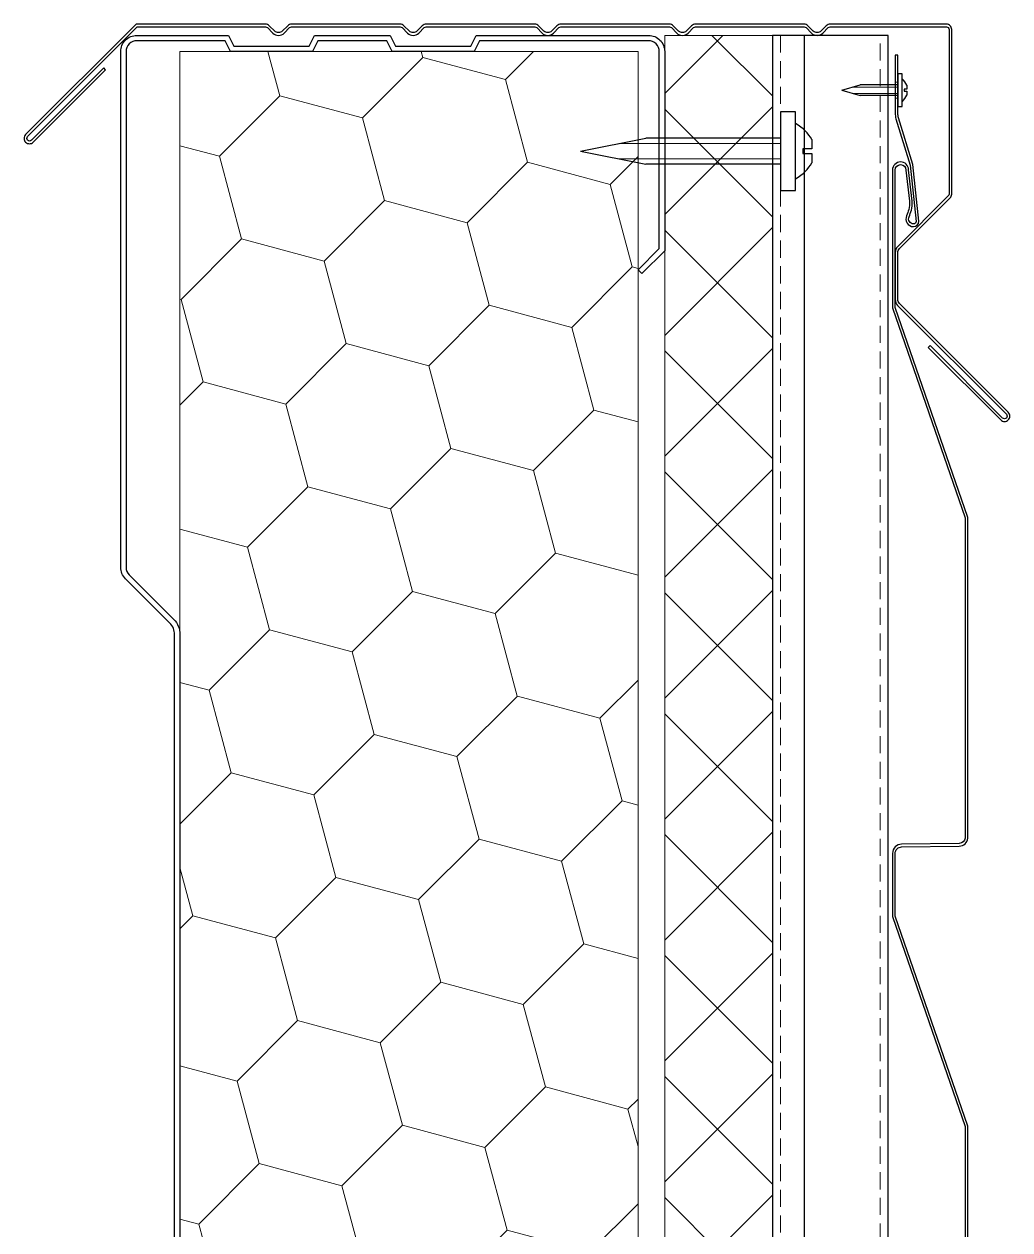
# Model space of a CAD drawing. Header units: millimetres. Extents: x 3616 to 17812, y 1698 to 9799.
# Drawn here: x 5499.6 to 5682.6, y 8401.6 to 8625.5 of the extents above; entities that cross this region are included whole.
import ezdxf

# ---------------------------------------------------------------- set-up
doc = ezdxf.new("R2010")
doc.units = ezdxf.units.MM
doc.linetypes.add('невидимая2', pattern=[4.7625, 3.175, -1.5875])
for name, color, linetype, lineweight in [('1', 250, 'Continuous', 30), ('3', 4, 'Continuous', 15), ('30', 233, 'Continuous', 5), ('4', 233, 'Continuous', 30), ('6', 191, 'Continuous', 30), ('hidden', 30, 'невидимая2', 5), ('Plofile 2', 250, 'Continuous', 30), ('Siding', 3, 'Continuous', 30)]:
    doc.layers.add(name, color=color, linetype=linetype, lineweight=lineweight)

# ---------------------------------------------------------------- blocks, each defined once
blk = doc.blocks.new('deco')
at = {"layer": '3'}
for p, q in [((-0.2925, 0), (-0.2925, 1.2011)), ((0.2925, 0), (0.2925, 1.2011))]:
    blk.add_line(p, q, dxfattribs=at)
at = {"layer": '4'}
for p, q in [((0, 1.4846), (-0.5, 1)), ((0, 1.4846), (0.5, 1)), ((-0.5, 0), (-0.5, 1)), ((0.5, 0), (0.5, 1)), ((0.5, 0), (-0.5, 0)), ((1.5188, 0), (-1.5187, 0)), ((-1.5187, 0), (-1.5187, -0.1113)), ((1.5188, -0.1113), (1.5188, 0)), ((-1.5187, -0.1113), (1.5188, -0.1113)), ((0.0844, -0.1662), (-0.0844, -0.1662)), ((-0.0844, -0.1662), (-0.0844, -0.2331)), ((0.0844, -0.2331), (0.0844, -0.1662)), ((-0.0844, -0.2331), (-0.4553, -0.2331)), ((0.4553, -0.2331), (0.0844, -0.2331))]:
    blk.add_line(p, q, dxfattribs=at)
for major_axis, start_param, end_param in [((-1.5187, 0), 0.791077, 1.266344), ((1.5187, 0), -1.266344, -0.791077)]:
    blk.add_ellipse((0, 0.245), major_axis=major_axis, ratio=0.329918, start_param=start_param, end_param=end_param, dxfattribs=at)

msp = doc.modelspace()

# ---------------------------------------------------------------- hatches: boundary and pattern name
at = {"layer": '30'}
h = msp.add_hatch(dxfattribs=at)
h.set_pattern_fill('ANSI37', color=24, scale=5, style=0)
h.set_pattern_definition([(45, (2417.87, 8195.822), (-11.22532, 11.22532), []), (135, (2417.87, 8195.822), (-11.22532, -11.22532), [])])
h.paths.add_polyline_path([(5638.54, 8623.41), (5618.54, 8623.41), (5618.54, 8023.41), (5638.54, 8023.41)])
h = msp.add_hatch(dxfattribs=at)
h.set_pattern_fill('HONEY', color=256, scale=5, angle=45, style=0)
h.set_pattern_definition([(45, (4312.204, 8174.46), (7.11657, 26.55939), [15.875, -31.75]), (165, (4312.204, 8174.46), (-26.55939, -7.11656), [15.875, -31.75]), (105, (4312.204, 8174.46), (-19.44282, 19.44283), [-31.75, 15.875])])
h.paths.add_polyline_path([(5528.54, 8620.41), (5613.59, 8620.41), (5613.59, 8026.41), (5528.54, 8026.41)])

# ---------------------------------------------------------------- linework, layer by layer
at = {"layer": '1'}
msp.add_line((5644.44, 8623.41), (5644.44, 8023.41), dxfattribs=at)
msp.add_lwpolyline([(5638.54, 8023.41), (5660.04, 8023.41), (5660.04, 8623.41), (5638.54, 8623.41)], close=True, dxfattribs=at)
at = {"layer": '30', "color": 24}
msp.add_lwpolyline([(5638.54, 8623.41), (5618.54, 8623.41), (5618.54, 8023.41), (5638.54, 8023.41)], close=True, dxfattribs=at)
at = {"layer": '30'}
msp.add_lwpolyline([(5528.54, 8620.41), (5613.59, 8620.41), (5613.59, 8026.41), (5528.54, 8026.41)], close=True, dxfattribs=at)
at = {"layer": '6'}
msp.add_line((5661.34, 8574.79), (5661.34, 8583.73), dxfattribs=at)
msp.add_lwpolyline([(5667.49, 8565.46), (5680.93, 8552.02, 0.414214), (5682.34, 8552.02), (5682.34, 8552.02, 0.414214), (5682.34, 8553.43), (5662.13, 8573.65, -0.198912), (5661.84, 8574.36), (5661.84, 8583.11, -0.198912), (5662.13, 8583.82), (5671.54, 8593.23, 0.198912), (5671.84, 8593.94), (5671.84, 8624.5, 0.198912), (5671.84, 8624.5), (5671.84, 8624.5, -0.198912), (5671.84, 8624.5), (5671.84, 8624.5, 0.414214), (5670.84, 8625.5), (5649.25, 8625.5, 0.198912), (5648.54, 8625.21), (5647.54, 8624.21, -0.414214), (5646.13, 8624.21), (5645.13, 8625.21, 0.198912), (5644.42, 8625.5), (5624.25, 8625.5, 0.198912), (5623.54, 8625.21), (5622.54, 8624.21, -0.414214), (5621.13, 8624.21), (5620.13, 8625.21, 0.198912), (5619.42, 8625.5), (5599.25, 8625.5, 0.198912), (5598.54, 8625.21), (5597.54, 8624.21, -0.414214), (5596.13, 8624.21), (5595.13, 8625.21, 0.198912), (5594.42, 8625.5), (5574.25, 8625.5, 0.198912), (5573.54, 8625.21), (5572.54, 8624.21, -0.414214), (5571.13, 8624.21), (5570.13, 8625.21, 0.198912), (5569.42, 8625.5), (5549.25, 8625.5, 0.198912), (5548.54, 8625.21), (5547.54, 8624.21, -0.414214), (5546.13, 8624.21), (5545.13, 8625.21, 0.198912), (5544.42, 8625.5), (5521.84, 8625.5, 0.198912), (5521.84, 8625.5), (5521.84, 8625.5, -0.717207), (5521.84, 8625.5), (5521.84, 8625.5, 0.198912), (5521.84, 8625.5), (5520.4, 8625.5), (5520.4, 8625.5), (5520.4, 8625.5), (5520.4, 8625.5), (5499.89, 8604.99, 0.414214), (5499.89, 8603.58), (5499.89, 8603.58, 0.414214), (5501.31, 8603.58), (5514.74, 8617.01), (5514.39, 8617.37), (5500.96, 8603.93, -0.414214), (5500.25, 8603.93, -0.414214), (5500.25, 8604.64), (5520.61, 8625), (5521.84, 8625, -0.198912), (5521.84, 8625), (5521.84, 8625, 2.237192), (5521.84, 8625), (5521.84, 8625, -0.198912), (5521.84, 8625), (5544.42, 8625, -0.198912), (5544.78, 8624.85), (5545.78, 8623.85, 0.414214), (5547.9, 8623.85), (5548.9, 8624.85, -0.198912), (5549.25, 8625), (5569.42, 8625, -0.198912), (5569.78, 8624.85), (5570.78, 8623.85, 0.414214), (5572.9, 8623.85), (5573.9, 8624.85, -0.198912), (5574.25, 8625), (5594.42, 8625, -0.198912), (5594.78, 8624.85), (5595.78, 8623.85, 0.414214), (5597.9, 8623.85), (5598.9, 8624.85, -0.198912), (5599.25, 8625), (5619.42, 8625, -0.198912), (5619.78, 8624.85), (5620.78, 8623.85, 0.414214), (5622.9, 8623.85), (5623.9, 8624.85, -0.198912), (5624.25, 8625), (5644.42, 8625, -0.198912), (5644.78, 8624.85), (5645.78, 8623.85, 0.414214), (5647.9, 8623.85), (5648.9, 8624.85, -0.198912), (5649.25, 8625), (5670.84, 8625, -0.414214), (5671.34, 8624.5), (5671.34, 8624.5, 0.198912), (5671.34, 8624.5), (5671.34, 8624.5, -0.198912), (5671.34, 8624.5), (5671.34, 8593.94, -0.198912), (5671.19, 8593.59), (5661.78, 8584.17, 0.198912), (5661.34, 8583.11), (5661.34, 8574.36, 0.198912), (5661.78, 8573.29), (5681.99, 8553.08, -0.414214), (5681.99, 8552.37, -0.414214), (5681.28, 8552.37), (5667.85, 8565.81)], format="xyb", close=True, dxfattribs=at)
at = {"layer": 'hidden'}
for points in [[(5640.04, 8023.41), (5658.54, 8023.41), (5658.54, 8623.41), (5640.04, 8623.41)], [(5661.34, 8614.73), (5661.34, 8611.73), (5661.84, 8611.73), (5661.84, 8614.73)]]:
    msp.add_lwpolyline(points, close=True, dxfattribs=at)
at = {"layer": 'Plofile 2'}
msp.add_lwpolyline([(5527.54, 8384.66), (5527.54, 8512.17, 0.198912), (5526.67, 8514.29), (5518.42, 8522.54, -0.198912), (5517.54, 8524.66), (5517.54, 8620.41, -0.414214), (5520.54, 8623.41), (5527.54, 8623.41), (5537.54, 8623.41), (5538.54, 8621.41), (5552.54, 8621.41), (5553.54, 8623.41), (5567.54, 8623.41), (5568.54, 8621.41), (5582.54, 8621.41), (5583.54, 8623.41), (5615.54, 8623.41, -0.414214), (5618.54, 8620.41), (5618.54, 8583.41), (5614.3, 8579.17), (5613.59, 8579.88), (5617.54, 8583.83), (5617.54, 8620.41, 0.414214), (5615.54, 8622.41), (5584.16, 8622.41), (5583.16, 8620.41), (5567.93, 8620.41), (5566.93, 8622.41), (5554.16, 8622.41), (5553.16, 8620.41), (5537.93, 8620.41), (5536.93, 8622.41), (5527.54, 8622.41), (5520.54, 8622.41, 0.414214), (5518.54, 8620.41), (5518.54, 8524.66, 0.198912), (5519.13, 8523.24), (5527.37, 8515, -0.198912), (5528.54, 8512.17), (5528.54, 8384.66, -0.198912)], format="xyb", dxfattribs=at)
at = {"layer": 'Siding'}
msp.add_lwpolyline([(5674.84, 8361.51), (5674.84, 8420.91), (5674.84, 8420.91), (5661.34, 8459.91), (5661.34, 8471.55), (5661.34, 8471.55, -0.414214), (5662.54, 8472.75), (5673.24, 8472.91), (5673.24, 8472.91, 0.382843), (5674.84, 8474.35), (5674.84, 8533.91), (5661.34, 8572.91), (5661.34, 8585.91), (5661.34, 8598.41), (5661.34, 8598.41, -1), (5663.34, 8598.41), (5663.97, 8592.6, -0.079849), (5663.87, 8591.08, 0.012939), (5663.47, 8589.93, 0.242715), (5663.54, 8588.57, 0.256034), (5664.74, 8587.91, 0.412321), (5665.74, 8588.9), (5664.62, 8599.41), (5661.97, 8608.08, -0.074412), (5661.84, 8608.96), (5661.84, 8619.73), (5661.34, 8619.73), (5661.34, 8608.96, 0.074412), (5661.49, 8607.94), (5664.13, 8599.31), (5665.24, 8588.88, -0.398209), (5664.74, 8588.41, -0.253287), (5663.97, 8588.83, -0.247026), (5663.93, 8589.75, -0.013633), (5664.35, 8590.93, 0.081757), (5664.47, 8592.65), (5663.84, 8598.44, 0.990058), (5660.84, 8598.41), (5660.84, 8585.91), (5660.84, 8572.82), (5674.34, 8533.82), (5674.34, 8474.38, -0.377396), (5673.23, 8473.41), (5662.53, 8473.25, 0.413519), (5660.84, 8471.55), (5660.84, 8459.82), (5674.34, 8420.82), (5674.34, 8361.51, -0.404656)], format="xyb", dxfattribs=at)

# ---------------------------------------------------------------- block references
at = {"layer": '1'}
for p, xscale, yscale, zscale, rotation in [((5661.84, 8613.23), 2, 7, 2, 89.99999999999132), ((5640.04, 8601.91), 4.800000000000182, 25, 4.800000000000182, 90)]:
    msp.add_blockref('deco', p, dxfattribs=dict(at, xscale=xscale, yscale=yscale, zscale=zscale, rotation=rotation))

doc.saveas('drawing.dxf')
